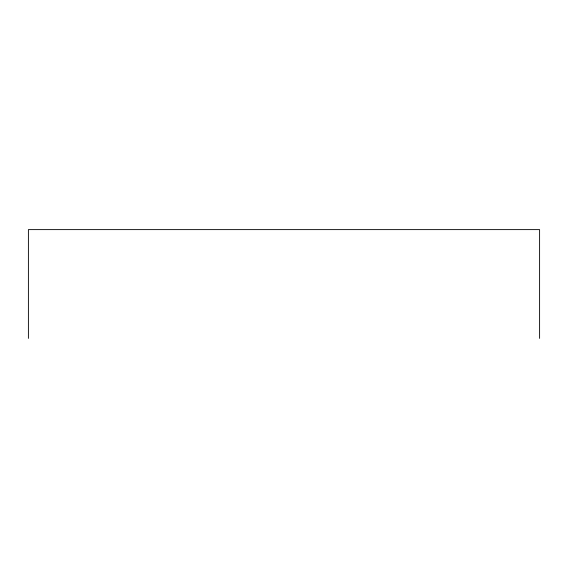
<?xml version="1.0" encoding="UTF-8"?>
<svg xmlns="http://www.w3.org/2000/svg" width="568" height="568" viewBox="0 0 568 568"><rect width="100%" height="100%" fill="white"/><g stroke="black" fill="none" stroke-linecap="round" stroke-linejoin="round"><path stroke-width="0.85" d="M539.6 338.386L539.6 229.614L28.4 229.614L28.4 338.386"/></g></svg>
